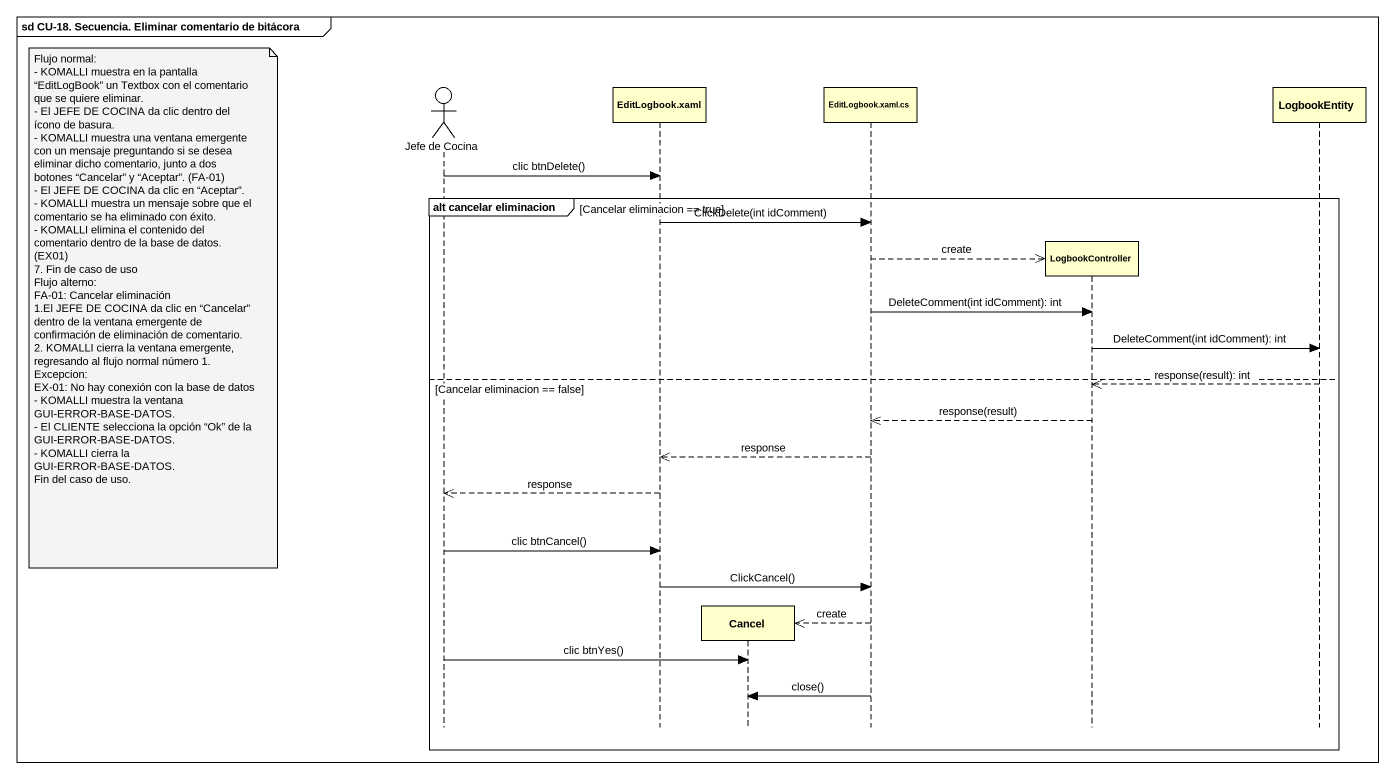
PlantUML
@startuml
mainframe sd CU-18. Secuencia. Eliminar comentario de bitácora
hide footbox
actor "Jefe de Cocina" as Jefe_de_Cocina
participant "EditLogbook.xaml" as EditLogbook_xaml
participant Cancel
participant "EditLogbook.xaml.cs" as EditLogbook_xaml_cs
participant LogbookController
participant LogbookEntity

Jefe_de_Cocina -> EditLogbook_xaml : clic btnDelete()
group alt cancelar eliminacion [Cancelar eliminacion == true]
  EditLogbook_xaml -> EditLogbook_xaml_cs : ClickDelete(int idComment)
  EditLogbook_xaml_cs -->> LogbookController ** : create
  note left of Jefe_de_Cocina
    Flujo normal:
    - KOMALLI muestra en la pantalla “EditLogBook” un Textbox con el comentario que se quiere eliminar.
    - El JEFE DE COCINA da clic dentro del ícono de basura.
    - KOMALLI muestra una ventana emergente con un mensaje preguntando si se desea eliminar dicho comentario, junto a dos botones “Cancelar” y “Aceptar”. (FA-01)
    - El JEFE DE COCINA da clic en “Aceptar”.
    - KOMALLI muestra un mensaje sobre que el comentario se ha eliminado con éxito.
    - KOMALLI elimina el contenido del comentario dentro de la base de datos. (EX01)
    7. Fin de caso de uso
    Flujo alterno:
    FA-01: Cancelar eliminación
    1.El JEFE DE COCINA da clic en “Cancelar” dentro de la ventana emergente de confirmación de eliminación de comentario.
    2. KOMALLI cierra la ventana emergente, regresando al flujo normal número 1.
    Excepcion:
    EX-01: No hay conexión con la base de datos
    - KOMALLI muestra la ventana GUI-ERROR-BASE-DATOS.
    - El CLIENTE selecciona la opción “Ok” de la GUI-ERROR-BASE-DATOS.
    - KOMALLI cierra la GUI-ERROR-BASE-DATOS.
    Fin del caso de uso.
  end note
  EditLogbook_xaml_cs -> LogbookController : DeleteComment(int idComment): int
  LogbookController -> LogbookEntity : DeleteComment(int idComment): int
else Cancelar eliminacion == false
  LogbookEntity -->> LogbookController : response(result): int
  LogbookController -->> EditLogbook_xaml_cs : response(result)
  EditLogbook_xaml_cs -->> EditLogbook_xaml : response
  EditLogbook_xaml -->> Jefe_de_Cocina : response
  Jefe_de_Cocina -> EditLogbook_xaml : clic btnCancel()
  EditLogbook_xaml -> EditLogbook_xaml_cs : ClickCancel()
  EditLogbook_xaml_cs -->> Cancel ** : create
  Jefe_de_Cocina -> Cancel : clic btnYes()
  EditLogbook_xaml_cs -> Cancel : close()
end
@enduml
